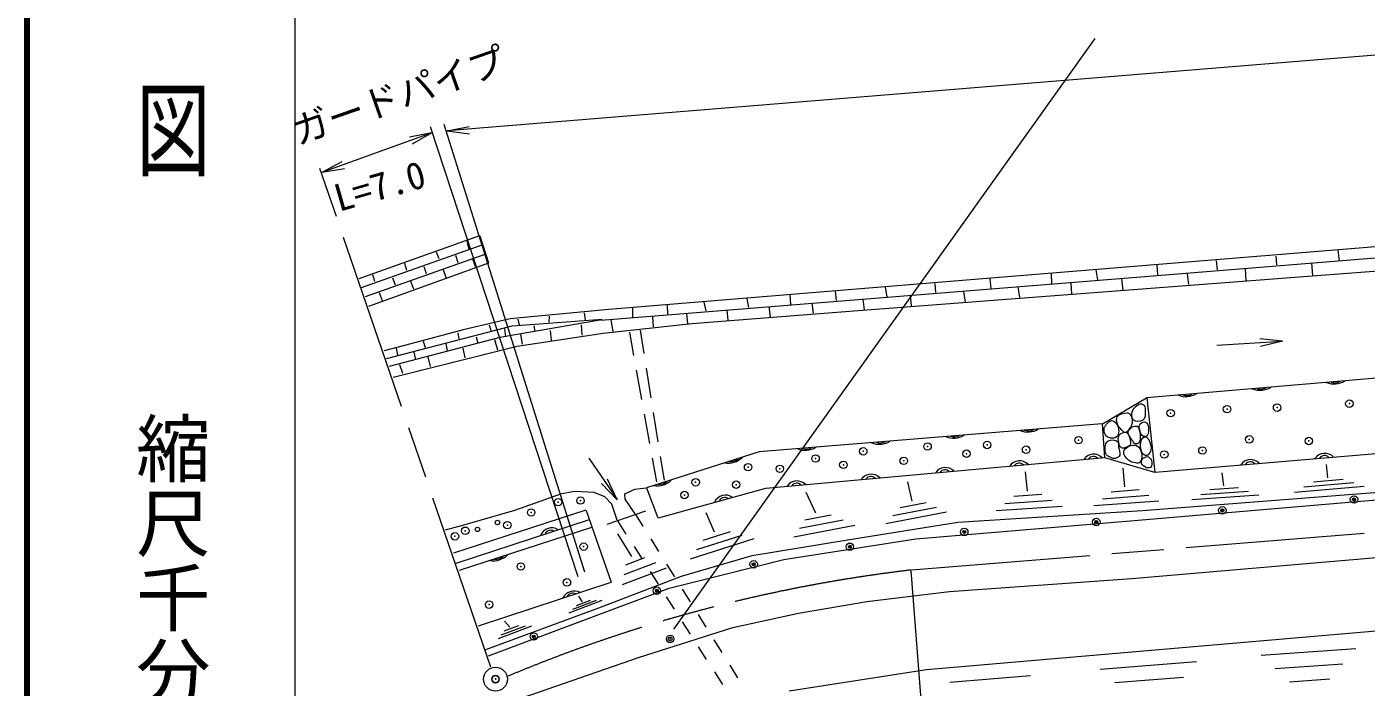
# Model space of a CAD drawing. Units: millimetres, scale not verified. Extents: x 40000 to 680000, y 20000 to 380000.
# Drawn here: x 40000 to 129958, y 272468 to 316820 of the extents above; entities that cross this region are included whole.
import ezdxf
from ezdxf.enums import TextEntityAlignment as Align

# ---------------------------------------------------------------- set-up
doc = ezdxf.new("R2010")
doc.units = ezdxf.units.MM
doc.header["$LTSCALE"] = 1000
doc.header["$PDMODE"] = 32
doc.header["$PDSIZE"] = 500
doc.linetypes.add('CHAIN', pattern=[18.5, 12, -1.5, 3.5, -1.5])
for name, color, linetype, lineweight in [('M-BGD', 7, 'Continuous', 13), ('M-BMK', 2, 'CHAIN', 13), ('M-BMK-SRVR', 3, 'Continuous', 13), ('M-STR-HTXT', 7, 'Continuous', 13), ('M-STR-STRC', 7, 'Continuous', 13), ('M-TTL', 2, 'Continuous', 140), ('M-TTL-BAND', 7, 'Continuous', 13)]:
    doc.layers.add(name, color=color, linetype=linetype, lineweight=lineweight)
doc.layers.add('M-OTRS', color=6, linetype='Continuous')
doc.styles.add('@ＭＳ ゴシック', font='')
doc.styles.add('ＭＳ ゴシック', font='')
doc.styles.get('@ＭＳ ゴシック').set_extended_font_data('@MS Gothic')
doc.styles.get('ＭＳ ゴシック').set_extended_font_data('MS Gothic')

msp = doc.modelspace()

# ---------------------------------------------------------------- linework, layer by layer
at = {"layer": 'M-BGD'}
for p, q in [((115084, 300059), (188288, 305994)), ((126648, 300110), (170087, 303390)), ((62326, 299927), (70422, 302809)), ((69549, 302429), (69691, 301907)), ((70417, 302779), (71020, 300972)), ((135762, 302456), (100928, 299617)), ((62491, 299313), (70576, 302182)), ((62752, 298696), (70790, 301542)), ((67486, 301717), (67675, 301267)), ((68798, 301486), (68956, 300980)), ((226572, 301471), (115213, 291897)), ((123884, 301425), (123936, 300835)), ((128046, 301815), (128141, 301109)), ((62967, 298052), (71039, 300979)), ((65373, 300948), (65510, 300474)), ((66658, 300727), (66827, 300242)), ((67965, 300516), (68144, 299989)), ((69928, 301243), (70141, 300674)), ((111807, 300498), (111902, 299834)), ((115896, 300803), (115948, 300171)), ((119879, 301130), (119942, 300508)), ((121829, 300571), (121881, 299771)), ((126286, 300961), (126360, 300087)), ((63223, 300179), (63360, 299726)), ((64572, 299958), (64730, 299494)), ((65763, 299736), (65963, 299230)), ((78550, 297124), (115084, 300059)), ((100928, 299617), (79095, 297834)), ((96137, 297795), (126648, 300110)), ((100995, 299591), (101037, 298980)), ((104683, 299886), (104746, 299212)), ((108803, 300234), (108824, 299591)), ((110110, 299612), (110163, 298896)), ((113514, 299886), (113609, 299138)), ((117929, 300234), (118024, 299507)), ((63676, 298978), (63876, 298440)), ((91257, 298812), (91289, 298179)), ((94303, 299064), (94356, 298443)), ((97643, 299338), (97759, 298685)), ((99330, 298769), (99403, 298074)), ((102902, 299054), (103028, 298316)), ((106559, 299360), (106664, 298643)), ((79095, 297834), (72475, 297216)), ((80677, 297926), (80687, 297294)), ((83016, 298127), (83037, 297526)), ((84663, 296886), (96137, 297795)), ((85461, 298316), (85598, 297747)), ((87021, 297779), (87074, 297115)), ((88370, 298569), (88475, 297969)), ((89845, 298032), (89919, 297336)), ((92733, 298253), (92806, 297579)), ((96158, 298517), (96242, 297821)), ((72475, 297216), (69319, 296461)), ((78614, 297131), (71762, 295946)), ((72592, 296728), (78638, 297179)), ((72979, 297189), (73058, 296809)), ((75081, 297378), (75065, 296983)), ((77431, 297610), (77494, 297136)), ((78711, 296251), (84663, 296886)), ((79233, 297136), (79360, 296367)), ((82026, 297336), (82079, 296662)), ((84302, 297558), (84376, 296873)), ((64151, 294547), (72592, 296728)), ((69319, 296461), (65786, 295535)), ((68940, 296272), (69019, 295861)), ((70189, 296003), (70284, 295576)), ((71050, 296809), (71177, 296430)), ((72078, 296541), (72157, 296003)), ((72937, 295377), (78711, 296251)), ((73153, 296145), (73279, 295513)), ((74054, 296746), (74117, 296367)), ((75144, 296414), (75223, 295750)), ((77231, 296794), (77278, 296114)), ((80471, 296320), (80757, 294739)), ((81191, 296457), (81445, 294871)), ((65786, 295535), (64002, 295055)), ((71762, 295946), (64340, 294002)), ((64613, 293296), (72937, 295377)), ((64814, 295229), (64893, 294770)), ((66632, 295703), (66759, 295276)), ((68134, 295545), (68229, 295055)), ((69288, 295229), (69414, 294580)), ((71414, 295813), (71619, 295134)), ((119927, 295433), (124322, 295702)), ((124338, 295709), (122824, 295857)), ((124338, 295709), (122858, 295358)), ((66000, 294976), (66111, 294486)), ((66932, 294660), (67091, 293996)), ((115791, 286918), (209429, 294785)), ((65036, 294138), (65225, 293553)), ((80935, 293755), (81291, 291787)), ((81602, 293883), (81918, 291908)), ((112237, 290165), (115212, 291900)), ((115216, 291899), (115753, 286894)), ((81469, 290803), (81825, 288835)), ((82076, 290921), (82392, 288946)), ((112212, 290161), (89182, 288266)), ((112408, 287870), (112237, 290165)), ((114373, 283658), (183634, 289620)), ((89182, 288266), (81611, 285848)), ((82550, 287959), (82803, 286372)), ((89644, 285836), (112398, 287886)), ((115753, 286894), (112408, 287870)), ((77740, 287849), (79644, 285066)), ((82003, 287851), (82289, 286269)), ((113746, 285923), (113634, 287182)), ((127392, 286533), (127290, 287414)), ((79646, 285062), (78593, 286159)), ((79646, 285062), (79006, 286442)), ((99466, 284968), (99167, 286254)), ((107202, 285626), (107068, 286939)), ((120391, 285988), (120274, 286868)), ((129126, 286192), (125770, 285896)), ((128421, 286427), (126408, 286249)), ((75850, 285439), (72745, 284332)), ((76782, 285609), (75827, 285436)), ((78106, 285533), (76782, 285609)), ((78833, 285262), (78106, 285533)), ((79300, 284763), (78833, 285262)), ((80166, 285456), (80831, 285760)), ((80195, 285088), (80166, 285456)), ((80831, 285760), (81598, 285854)), ((81631, 285854), (82391, 283843)), ((82419, 283844), (89644, 285836)), ((92999, 284162), (92353, 285533)), ((108181, 285399), (106282, 285271)), ((115367, 285342), (112249, 285105)), ((114706, 285714), (112836, 285572)), ((114930, 284332), (136840, 286038)), ((122736, 285363), (118255, 285048)), ((122057, 285612), (118856, 285386)), ((121377, 285860), (119457, 285725)), ((129830, 285958), (125133, 285543)), ((77542, 284356), (68656, 281465)), ((72745, 284332), (69260, 283337)), ((77569, 284326), (79251, 279519)), ((78969, 283422), (81584, 284323)), ((79658, 283689), (79300, 284763)), ((80853, 284111), (80195, 285088)), ((101090, 284533), (98174, 283975)), ((100407, 284850), (98658, 284515)), ((102528, 283550), (114930, 284332)), ((109536, 284609), (105105, 284310)), ((108859, 285004), (105693, 284791)), ((116028, 284970), (111663, 284638)), ((114219, 279760), (170952, 284674)), ((68849, 280804), (77788, 283720)), ((80266, 282755), (79699, 283640)), ((80882, 284074), (81377, 283282)), ((86194, 282888), (85634, 284168)), ((94822, 283679), (91893, 283122)), ((94021, 284025), (92264, 283690)), ((94977, 282348), (102528, 283550)), ((101773, 284216), (97690, 283435)), ((99701, 282431), (114373, 283658)), ((69260, 283337), (68089, 283019)), ((77917, 283186), (69039, 280306)), ((80640, 281252), (79701, 282767)), ((88029, 282662), (84982, 281690)), ((87232, 282895), (85404, 282312)), ((95623, 283333), (91523, 282553)), ((81345, 281071), (80805, 281913)), ((81907, 282434), (82437, 281585)), ((88825, 282430), (84559, 281069)), ((88727, 281323), (94977, 282348)), ((90854, 281044), (99701, 282431)), ((82216, 280813), (80106, 280007)), ((81481, 281157), (80215, 280673)), ((82967, 280737), (83497, 279889)), ((83148, 279124), (90854, 281044)), ((83966, 279931), (88727, 281323)), ((78424, 277807), (83966, 279931)), ((82951, 280469), (79997, 279341)), ((82424, 279387), (81885, 280229)), ((70338, 276595), (79253, 279519)), ((71008, 274571), (83148, 279124)), ((84027, 279041), (84557, 278193)), ((96416, 278216), (101973, 278885)), ((101973, 278885), (114219, 279760)), ((78622, 278285), (76414, 277439)), ((78230, 278291), (76653, 277686)), ((77838, 278296), (76892, 277933)), ((77314, 278199), (77085, 278578)), ((83504, 277703), (82964, 278545)), ((91837, 277444), (96416, 278216)), ((70839, 275007), (78424, 277807)), ((85087, 277345), (85617, 276497)), ((87412, 276467), (91837, 277444)), ((73908, 276562), (71651, 275715)), ((73461, 276578), (71849, 275973)), ((73014, 276594), (72047, 276231)), ((72447, 276504), (72074, 276914)), ((81083, 274460), (87412, 276467)), ((84583, 276020), (84043, 276862)), ((100416, 273665), (131936, 276356)), ((86147, 275649), (86677, 274801)), ((72182, 271373), (81083, 274460)), ((85662, 274336), (85122, 275178)), ((122902, 274620), (129251, 275068)), ((86741, 272652), (86202, 273494)), ((87207, 273953), (87736, 273105)), ((91203, 272232), (100416, 273665)), ((112099, 273670), (118560, 274193)), ((123849, 273724), (128384, 274044)), ((101989, 272801), (107404, 273249)), ((113066, 272777), (117681, 273150)), ((124796, 272827), (127517, 273019))]:
    msp.add_line(p, q, dxfattribs=at)
for centre, radius in [((129139, 285078), 100), ((120295, 284343), 100), ((120295, 284343), 60), ((129139, 285078), 60), ((71611, 283525), 150), ((111830, 283561), 100), ((111830, 283561), 60), ((70268, 283066), 150), ((102962, 282897), 100), ((102962, 282897), 60), ((95280, 281901), 100), ((95280, 281901), 60), ((88820, 280721), 100), ((88820, 280721), 60), ((82318, 278950), 100), ((82318, 278950), 60), ((74051, 275872), 100), ((74051, 275872), 60), ((83209, 275709), 250), ((83209, 275709), 125)]:
    msp.add_circle(centre, radius, dxfattribs=at)
for centre, radius, start, end in [((122826, 293783), 1377, 247.92259, 301.90552), ((122878, 293172), 688, 247.92259, 301.90552), ((127807, 294212), 1377, 247.92259, 301.90552), ((127860, 293600), 688, 247.92259, 301.90552), ((117844, 293355), 1377, 247.92259, 301.90552), ((117897, 292744), 688, 247.92259, 301.90552), ((107225, 290982), 1377, 247.71202, 301.69495), ((107275, 290371), 688, 247.71202, 301.69495), ((97259, 290162), 1377, 247.71202, 301.69495), ((97309, 289551), 688, 247.71202, 301.69495), ((102242, 290572), 1377, 247.71202, 301.69495), ((102292, 289961), 688, 247.71202, 301.69495), ((87099, 288889), 1377, 260.72282, 314.70575), ((92276, 289752), 1377, 247.71202, 301.69495), ((92326, 289141), 688, 247.71202, 301.69495), ((111651, 287315), 801, 43.86468, 146.42871), ((111628, 287565), 400, 43.86468, 146.42871), ((127181, 287373), 801, 43.52006, 146.08408), ((127160, 287622), 400, 43.52006, 146.08408), ((87286, 288305), 688, 260.72282, 314.70575), ((101691, 286418), 801, 43.86468, 146.42871), ((101669, 286668), 400, 43.86468, 146.42871), ((106671, 286867), 801, 43.86468, 146.42871), ((106649, 287116), 400, 43.86468, 146.42871), ((122199, 286954), 801, 43.52006, 146.08408), ((122178, 287204), 400, 43.52006, 146.08408), ((82336, 287368), 1377, 260.72282, 314.70575), ((82523, 286783), 688, 260.72282, 314.70575), ((91732, 285521), 801, 43.86468, 146.42871), ((91709, 285771), 400, 43.86468, 146.42871), ((96711, 285970), 801, 43.86468, 146.42871), ((96689, 286219), 400, 43.86468, 146.42871), ((86934, 284569), 801, 54.12923, 156.69326), ((86867, 284811), 400, 54.12923, 156.69326), ((75256, 282367), 801, 56.78742, 159.35144), ((75179, 282606), 400, 56.78742, 159.35144), ((71316, 282335), 1377, 260.97809, 314.96102), ((71505, 281751), 688, 260.97809, 314.96102), ((76782, 278018), 906, 64.55741, 151.76304), ((76679, 278330), 453, 64.55741, 151.76304)]:
    msp.add_arc(centre, radius, start, end, dxfattribs=at)
for points, knots in [([(114943, 291487), (114718, 291580), (114436, 291328), (114314, 291118), (114199, 290921), (114147, 290601), (114303, 290435), (114454, 290273), (114781, 290279), (114965, 290402), (115092, 290488), (115111, 290683), (115117, 290836), (115125, 291060), (115151, 291402), (114943, 291487)], [0, 0, 0, 0, 1, 1, 1, 2, 2, 2, 3, 3, 3, 4, 4, 4, 5, 5, 5, 5]), ([(114248, 290348), (114251, 290512), (114199, 290695), (114086, 290814), (114040, 290863), (113968, 290890), (113901, 290890), (113664, 290892), (113373, 290826), (113239, 290630), (113158, 290510), (113198, 290335), (113239, 290196), (113288, 290030), (113405, 289889), (113521, 289762), (113593, 289684), (113665, 289562), (113771, 289566), (113894, 289571), (113973, 289714), (114042, 289816), (114149, 289973), (114245, 290158), (114248, 290348)], [0, 0, 0, 0, 1, 1, 1, 2, 2, 2, 3, 3, 3, 4, 4, 4, 5, 5, 5, 6, 6, 6, 7, 7, 7, 8, 8, 8, 8]), ([(112903, 289187), (113029, 289188), (113172, 289239), (113250, 289339), (113345, 289460), (113341, 289641), (113326, 289794), (113313, 289925), (113269, 290062), (113185, 290163), (113101, 290264), (112980, 290375), (112849, 290369), (112714, 290364), (112610, 290234), (112523, 290131), (112440, 290032), (112360, 289912), (112349, 289783), (112337, 289636), (112380, 289469), (112480, 289360), (112582, 289248), (112750, 289185), (112903, 289187)], [0, 0, 0, 0, 1, 1, 1, 2, 2, 2, 3, 3, 3, 4, 4, 4, 5, 5, 5, 6, 6, 6, 7, 7, 7, 8, 8, 8, 8]), ([(114769, 289458), (114753, 289645), (114760, 289924), (114585, 289990), (114366, 290072), (114049, 289864), (113977, 289642), (113915, 289450), (114119, 289260), (114227, 289089), (114290, 288989), (114343, 288857), (114455, 288818), (114524, 288793), (114620, 288808), (114672, 288861), (114812, 289006), (114787, 289257), (114769, 289458)], [0, 0, 0, 0, 1, 1, 1, 2, 2, 2, 3, 3, 3, 4, 4, 4, 5, 5, 5, 6, 6, 6, 6]), ([(115062, 290283), (114931, 290286), (114763, 290203), (114726, 290076), (114645, 289798), (114819, 289257), (115106, 289295), (115390, 289333), (115378, 289876), (115268, 290142), (115237, 290219), (115145, 290281), (115062, 290283)], [0, 0, 0, 0, 1, 1, 1, 2, 2, 2, 3, 3, 3, 4, 4, 4, 4]), ([(113283, 288948), (113124, 289103), (112817, 289116), (112621, 289013), (112522, 288961), (112485, 288828), (112458, 288720), (112413, 288537), (112388, 288326), (112469, 288156), (112524, 288040), (112647, 287963), (112762, 287906), (112875, 287851), (113009, 287799), (113131, 287830), (113245, 287859), (113360, 287948), (113402, 288058), (113467, 288229), (113350, 288420), (113326, 288601), (113311, 288716), (113366, 288867), (113283, 288948)], [0, 0, 0, 0, 1, 1, 1, 2, 2, 2, 3, 3, 3, 4, 4, 4, 5, 5, 5, 6, 6, 6, 7, 7, 7, 8, 8, 8, 8]), ([(113858, 289566), (113701, 289635), (113474, 289540), (113369, 289404), (113266, 289269), (113301, 289060), (113337, 288894), (113365, 288766), (113406, 288609), (113521, 288546), (113598, 288505), (113698, 288543), (113782, 288568), (113896, 288603), (114031, 288641), (114097, 288742), (114142, 288812), (114132, 288909), (114118, 288991), (114083, 289199), (114051, 289482), (113858, 289566)], [0, 0, 0, 0, 1, 1, 1, 2, 2, 2, 3, 3, 3, 4, 4, 4, 5, 5, 5, 6, 6, 6, 7, 7, 7, 7]), ([(115073, 289284), (114872, 289260), (114806, 288944), (114802, 288742), (114797, 288480), (114874, 288093), (115127, 288026), (115253, 287992), (115382, 288139), (115442, 288253), (115532, 288427), (115519, 288655), (115453, 288839), (115387, 289023), (115267, 289308), (115073, 289284)], [0, 0, 0, 0, 1, 1, 1, 2, 2, 2, 3, 3, 3, 4, 4, 4, 5, 5, 5, 5]), ([(114758, 288492), (114683, 288625), (114520, 288733), (114368, 288731), (114093, 288728), (113740, 288553), (113673, 288286), (113621, 288077), (113826, 287864), (113988, 287722), (114120, 287606), (114302, 287544), (114476, 287526), (114575, 287517), (114706, 287504), (114769, 287581), (114962, 287815), (114909, 288228), (114758, 288492)], [0, 0, 0, 0, 1, 1, 1, 2, 2, 2, 3, 3, 3, 4, 4, 4, 5, 5, 5, 6, 6, 6, 6]), ([(115236, 287960), (115062, 287956), (114871, 287776), (114856, 287602), (114844, 287453), (114994, 287313), (115127, 287244), (115227, 287193), (115378, 287161), (115464, 287233), (115586, 287337), (115586, 287561), (115529, 287711), (115483, 287831), (115364, 287964), (115236, 287960)], [0, 0, 0, 0, 1, 1, 1, 2, 2, 2, 3, 3, 3, 4, 4, 4, 5, 5, 5, 5])]:
    msp.add_open_spline(points, degree=3, knots=knots, dxfattribs=at)
for p in [(123973, 291245), (128828, 291511), (116824, 290871), (120612, 291138), (100499, 288631), (104500, 288737), (110636, 289057), (122106, 289111), (126107, 289004), (92977, 287830), (96178, 288310), (98899, 287670), (103113, 288150), (107115, 288417), (116397, 288097), (118958, 288364), (88442, 287243), (90576, 287137), (94844, 287403), (84921, 286230), (87642, 286070), (77185, 285003), (84174, 285376), (129139, 285078), (73878, 284203), (75692, 284896), (120295, 284343), (72277, 283349), (111830, 283561), (68756, 282602), (69450, 282975), (102962, 282897), (77399, 281908), (95280, 281901), (73184, 280575), (88820, 280721), (76278, 279508), (82318, 278950), (71050, 278014), (74051, 275872), (83209, 275709)]:
    msp.add_point(p, dxfattribs=at)
at = {"layer": 'M-BMK'}
for p, q in [((71175, 273814), (59689, 307303)), ((99426, 280344), (169601, 286062))]:
    msp.add_line(p, q, dxfattribs=at)
msp.add_arc((111098, 180930), 100095, 96.72433, 112.78728, dxfattribs=at)
at = {"layer": 'M-BMK-SRVR'}
msp.add_line((102496, 240901), (99390, 280300), dxfattribs=at)
msp.add_circle((71482, 273009), 800, dxfattribs=at)
at = {"layer": 'M-OTRS'}
msp.add_point((71482, 273009), dxfattribs=at)
at = {"layer": 'M-STR-HTXT'}
for p, q in [((302274, 328877), (68241, 309835)), ((59848, 307053), (67166, 309693)), ((67203, 309705), (65710, 309416)), ((67203, 309705), (65884, 308948)), ((67092, 310115), (77015, 279902)), ((77477, 280186), (68037, 310261)), ((68229, 309836), (69721, 310129)), ((68229, 309836), (69736, 309630)), ((59833, 307048), (61171, 307771)), ((59833, 307048), (61333, 307298))]:
    msp.add_line(p, q, dxfattribs=at)
at = {"layer": 'M-STR-STRC'}
msp.add_line((83447, 276357), (111752, 316028), dxfattribs=at)
at = {"layer": 'M-TTL'}
msp.add_line((40000, 380000), (40000, 20000), dxfattribs=at)
at = {"layer": 'M-TTL-BAND'}
msp.add_line((58000, 370000), (58000, 20000), dxfattribs=at)

# ---------------------------------------------------------------- texts
at = {"layer": 'M-STR-HTXT', "style": 'ＭＳ ゴシック'}
for s, rotation, p in [('ガードパイプ', 19.347, (58379, 308348)), ('L=7.0', 15.945, (61110, 303859))]:
    msp.add_text(s, height=1833, rotation=rotation, dxfattribs=at).set_placement(p, align=Align.BOTTOM_LEFT)
at = {"layer": 'M-TTL-BAND', "style": '@ＭＳ ゴシック', "width": 1.4}
msp.add_text('平  面  図', height=3666, rotation=270, dxfattribs=at).set_placement((49777, 306475), align=Align.MIDDLE_RIGHT)
at = {"layer": 'M-TTL-BAND', "style": '@ＭＳ ゴシック'}
msp.add_text('縮尺千分の一', height=3666, rotation=270, dxfattribs=at).set_placement((49777, 261030), align=Align.MIDDLE_RIGHT)

doc.saveas('drawing.dxf')
